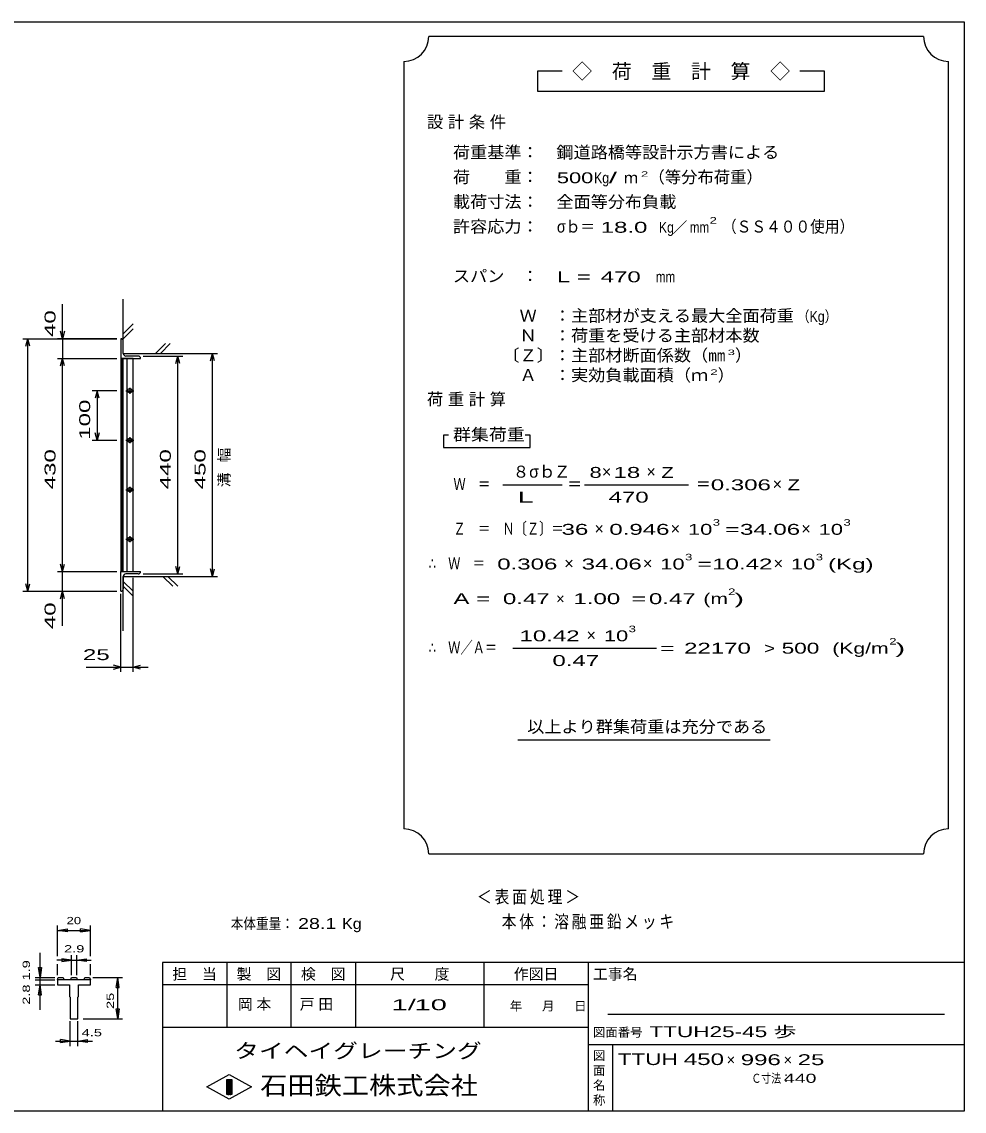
# Model space of a CAD drawing. Units: millimetres, scale not verified. Extents: x -1820 to 1731, y -1282 to 1054.
# Drawn here: x -173 to 1731, y -1146 to 1054 of the extents above; entities that cross this region are included whole.
import ezdxf
from ezdxf.enums import TextEntityAlignment as Align

# ---------------------------------------------------------------- set-up
doc = ezdxf.new("R2010")
doc.units = ezdxf.units.MM
doc.header["$LTSCALE"] = 10
for name, color, linetype, lineweight in [('0_2', 150, 'Continuous', 25), ('16', 3, 'Continuous', 25), ('22', 2, 'Continuous', 25), ('32', 4, 'Continuous', 25)]:
    doc.layers.add(name, color=color, linetype=linetype, lineweight=lineweight)
doc.styles.add('ベクトル', font='')
doc.styles.get('ベクトル').set_extended_font_data('ベクトル')

msp = doc.modelspace()

# ---------------------------------------------------------------- linework, layer by layer
at = {"layer": '0_2'}
for p, q in [((-1729, 1053.5), (1731, 1053.5)), ((1731, 1053.5), (1731, -1146.5)), ((1731, -846.5), (111, -846.5)), ((111, -846.5), (111, -1146.5)), ((241, -846.5), (241, -976.5)), ((371, -976.5), (371, -846.5)), ((501, -846.5), (501, -976.5)), ((761, -976.5), (761, -846.5)), ((971, -846.5), (971, -1146.5)), ((971, -891.5), (111, -891.5)), ((1691, -951.5), (1011, -951.5)), ((111, -976.5), (971, -976.5)), ((971, -1011.5), (1731, -1011.5)), ((1021, -1146.5), (1021, -1011.5)), ((201, -1097.5), (246, -1072.5)), ((246, -1072.5), (291, -1097.5)), ((246, -1122.5), (201, -1097.5)), ((241, -1082.5), (251, -1082.5)), ((241, -1112.5), (241, -1082.5)), ((241, -1082.5), (243, -1082.5)), ((243, -1082.5), (243, -1112.5)), ((245, -1112.5), (245, -1082.5)), ((245, -1082.5), (247, -1082.5)), ((291, -1097.5), (246, -1122.5)), ((247, -1082.5), (247, -1112.5)), ((249, -1112.5), (249, -1082.5)), ((249, -1082.5), (251, -1082.5)), ((251, -1082.5), (251, -1112.5)), ((251, -1082.5), (251, -1112.5)), ((251, -1112.5), (241, -1112.5)), ((243, -1112.5), (245, -1112.5)), ((247, -1112.5), (249, -1112.5)), ((1731, -1146.5), (-1729, -1146.5))]:
    msp.add_line(p, q, dxfattribs=at)
at = {"layer": '16'}
for p, q in [((27, 413.5), (27, 373.5)), ((32, 383.5), (32, 408.5)), ((62, 378.5), (37, 378.5)), ((27, 373.5), (67, 373.5)), ((27, 373.5), (27, -56.5)), ((52, 373.5), (27, 373.5)), ((28.5, 373.5), (28.5, -56.5)), ((31.5, -56.5), (31.5, 373.5)), ((39, 373.5), (39, -56.5)), ((52, -56.5), (52, 373.5)), ((37, 308.5), (53, 308.5)), ((47, 311.5), (43, 311.5)), ((45, 314.5), (45, 302.5)), ((43, 305.5), (47, 305.5)), ((37, 208.5), (53, 208.5)), ((47, 211.5), (43, 211.5)), ((43, 205.5), (47, 205.5)), ((45, 214.5), (45, 202.5)), ((47, 111.5), (43, 111.5)), ((45, 114.5), (45, 102.5)), ((37, 108.5), (53, 108.5)), ((43, 105.5), (47, 105.5)), ((37, 8.5), (53, 8.5)), ((47, 11.5), (43, 11.5)), ((43, 5.5), (47, 5.5)), ((45, 14.5), (45, 2.5)), ((27, -56.5), (67, -56.5)), ((27, -96.5), (27, -56.5)), ((27, -56.5), (52, -56.5)), ((62, -61.5), (37, -61.5)), ((32, -66.5), (32, -91.5))]:
    msp.add_line(p, q, dxfattribs=at)
for centre, radius, start, end in [((27, 408.5), 5, 0, 90), ((37, 383.5), 5, 180, 270), ((62, 373.5), 5, 0, 90), ((43, 308.5), 3, 90, 270), ((45, 308.5), 4, 46.6, 133.4), ((47, 308.5), 3, 270, 90), ((45, 308.5), 4, 226.6, 313.4), ((43, 208.5), 3, 90, 270), ((45, 208.5), 4, 46.6, 133.4), ((45, 208.5), 4, 226.6, 313.4), ((47, 208.5), 3, 270, 90), ((43, 108.5), 3, 90, 270), ((45, 108.5), 4, 46.6, 133.4), ((47, 108.5), 3, 270, 90), ((45, 108.5), 4, 226.6, 313.4), ((43, 8.5), 3, 90, 270), ((45, 8.5), 4, 46.6, 133.4), ((45, 8.5), 4, 226.6, 313.4), ((47, 8.5), 3, 270, 90), ((37, -66.5), 5, 90, 180), ((62, -56.5), 5, 270, 0), ((27, -91.5), 5, 270, 0)]:
    msp.add_arc(centre, radius, start, end, dxfattribs=at)
at = {"layer": '22', "color": 4}
for p, q in [((1649, 1023.5), (649, 1023.5)), ((599, 973.5), (599, -576.5)), ((1699, -576.5), (1699, 973.5)), ((919, 953.5), (869, 953.5)), ((869, 953.5), (869, 913.5)), ((1449, 953.5), (1399, 953.5)), ((1449, 913.5), (1449, 953.5)), ((869, 913.5), (1449, 913.5)), ((32, 383.5), (32, 493.5)), ((-91, 413.5), (-91, 483.5)), ((32, 423.5), (52, 443.5)), ((-91, 413.5), (-95, 428.5)), ((-87, 428.5), (-91, 413.5)), ((32, 413.5), (52, 433.5)), ((-171, 413.5), (19, 413.5)), ((-165, 398.5), (-161, 413.5)), ((-157, 398.5), (-161, 413.5)), ((-161, -96.5), (-161, 413.5)), ((19, 413.5), (-101, 413.5)), ((-91, 413.5), (-91, 373.5)), ((97, 383.5), (117, 403.5)), ((107, 383.5), (127, 403.5)), ((32, 383.5), (222, 383.5)), ((72, 378.5), (152, 378.5)), ((138, 363.5), (142, 378.5)), ((146, 363.5), (142, 378.5)), ((142, -61.5), (142, 378.5)), ((208, 368.5), (212, 383.5)), ((216, 368.5), (212, 383.5)), ((212, -66.5), (212, 383.5)), ((-101, 373.5), (19, 373.5)), ((-95, 358.5), (-91, 373.5)), ((-87, 358.5), (-91, 373.5)), ((-91, -56.5), (-91, 373.5)), ((19, 308.5), (-31, 308.5)), ((-21, 308.5), (-25, 293.5)), ((-17, 293.5), (-21, 308.5)), ((-21, 308.5), (-21, 208.5)), ((-21, 208.5), (-25, 223.5)), ((-17, 223.5), (-21, 208.5)), ((-31, 208.5), (19, 208.5)), ((689, 218.5), (679, 218.5)), ((679, 218.5), (679, 193.5)), ((854, 218.5), (844, 218.5)), ((854, 193.5), (854, 218.5)), ((679, 193.5), (854, 193.5)), ((799, 118.5), (919, 118.5)), ((964, 118.5), (1174, 118.5)), ((-91, -56.5), (-95, -41.5)), ((-91, -56.5), (-87, -41.5)), ((-101, -56.5), (19, -56.5)), ((-91, -96.5), (-91, -56.5)), ((72, -61.5), (152, -61.5)), ((142, -61.5), (138, -46.5)), ((142, -61.5), (146, -46.5)), ((212, -66.5), (208, -51.5)), ((212, -66.5), (216, -51.5)), ((-161, -96.5), (-165, -81.5)), ((-161, -96.5), (-157, -81.5)), ((32, -66.5), (222, -66.5)), ((32, -176.5), (32, -66.5)), ((52, -96.5), (32, -76.5)), ((52, -106.5), (32, -86.5)), ((52, -259.5), (52, -69.5)), ((132, -86.5), (112, -66.5)), ((142, -86.5), (122, -66.5)), ((-171, -96.5), (19, -96.5)), ((-101, -96.5), (19, -96.5)), ((-95, -111.5), (-91, -96.5)), ((-87, -111.5), (-91, -96.5)), ((-91, -166.5), (-91, -96.5)), ((27, -259.5), (27, -101.5)), ((819, -211.5), (1109, -211.5)), ((-43, -249.5), (27, -249.5)), ((27, -249.5), (12, -245.5)), ((12, -253.5), (27, -249.5)), ((27, -249.5), (52, -249.5)), ((52, -249.5), (67, -245.5)), ((67, -253.5), (52, -249.5)), ((52, -249.5), (82, -249.5)), ((829, -396.5), (1339, -396.5)), ((649, -626.5), (1649, -626.5))]:
    msp.add_line(p, q, dxfattribs=at)
for centre, start, end in [((599, 1023.5), 270, 0), ((1699, 1023.5), 180, 270), ((599, -626.5), 0, 90), ((1699, -626.5), 90, 180)]:
    msp.add_arc(centre, 50, start, end, dxfattribs=at)
at = {"layer": '32'}
for p, q in [((-101, -833.5), (-101, -771.5)), ((-101, -781.5), (-81, -778.5)), ((-81, -784.5), (-101, -781.5)), ((-101, -781.5), (-34.33, -781.5)), ((-81, -784.5), (-81, -778.5)), ((-34.33, -781.5), (-54.33, -778.5)), ((-54.33, -784.5), (-54.33, -778.5)), ((-54.33, -784.5), (-34.33, -781.5)), ((-34.33, -833.5), (-34.33, -771.5)), ((-136, -876.5), (-136, -826.5)), ((-72.5, -871.5), (-72.5, -831.5)), ((-62.83, -831.5), (-62.83, -871.5)), ((-136, -876.5), (-139, -856.5)), ((-139, -856.5), (-133, -856.5)), ((-133, -856.5), (-136, -876.5)), ((-72.5, -841.5), (-102.5, -841.5)), ((-101, -871.5), (-101, -849.5)), ((-72.5, -841.5), (-92.5, -838.5)), ((-92.5, -838.5), (-92.5, -844.5)), ((-92.5, -844.5), (-72.5, -841.5)), ((-72.5, -841.5), (-62.83, -841.5)), ((-62.83, -841.5), (-42.83, -838.5)), ((-42.83, -844.5), (-62.83, -841.5)), ((-62.83, -841.5), (-32.83, -841.5)), ((-42.83, -838.5), (-42.83, -844.5)), ((-34.33, -871.5), (-34.33, -849.5)), ((-146, -876.5), (-106, -876.5)), ((-136, -891.5), (-136, -876.5)), ((-101, -881.5), (-99.33, -876.5)), ((-99.33, -876.5), (-89.67, -876.5)), ((-89.67, -876.5), (-88, -881.5)), ((-74.17, -881.5), (-72.5, -876.5)), ((-72.5, -876.5), (-62.83, -876.5)), ((-62.83, -876.5), (-61.17, -881.5)), ((-47.33, -881.5), (-45.67, -876.5)), ((-45.67, -876.5), (-36, -876.5)), ((-36, -876.5), (-34.33, -881.5)), ((-29.33, -876.5), (30.67, -876.5)), ((17.67, -896.5), (20.67, -876.5)), ((23.67, -896.5), (20.67, -876.5)), ((20.67, -959.83), (20.67, -876.5)), ((-146, -881.5), (-106, -881.5)), ((-146, -891.5), (-106, -891.5)), ((-139, -911.5), (-136, -891.5)), ((-133, -911.5), (-136, -891.5)), ((-136, -941.5), (-136, -891.5)), ((-101, -881.5), (-101, -891.5)), ((-34.33, -881.5), (-101, -881.5)), ((-101, -891.5), (-76.83, -891.5)), ((-76.83, -891.5), (-76.83, -914.83)), ((-58.5, -914.83), (-58.5, -891.5)), ((-58.5, -891.5), (-34.33, -891.5)), ((-34.33, -891.5), (-34.33, -881.5)), ((17.67, -896.5), (23.67, -896.5)), ((-139, -911.5), (-133, -911.5)), ((-76.83, -914.83), (-75.17, -916.5)), ((-75.17, -916.5), (-75.17, -959.83)), ((-60.17, -916.5), (-58.5, -914.83)), ((-60.17, -959.83), (-60.17, -916.5)), ((20.67, -959.83), (17.67, -939.83)), ((17.67, -939.83), (23.67, -939.83)), ((23.67, -939.83), (20.67, -959.83)), ((-75.17, -959.83), (-60.17, -959.83)), ((-75.17, -1014.83), (-75.17, -964.83)), ((-60.17, -1014.83), (-60.17, -964.83)), ((-49.33, -959.83), (30.67, -959.83)), ((-105.17, -1004.83), (-75.17, -1004.83)), ((-75.17, -1004.83), (-95.17, -1001.83)), ((-95.17, -1007.83), (-95.17, -1001.83)), ((-95.17, -1007.83), (-75.17, -1004.83)), ((-75.17, -1004.83), (-60.17, -1004.83)), ((-60.17, -1004.83), (-40.17, -1001.83)), ((-40.17, -1007.83), (-60.17, -1004.83)), ((-60.17, -1004.83), (-30.17, -1004.83)), ((-40.17, -1007.83), (-40.17, -1001.83))]:
    msp.add_line(p, q, dxfattribs=at)
msp.add_circle((-136, -881.5), 1, dxfattribs=at)

# ---------------------------------------------------------------- texts
at = {"layer": '0_2', "style": 'ベクトル'}
for s, height, p in [('担\u3000当', 21.99, (131, -869.5)), ('製\u3000図', 21.99, (261, -869.5)), ('検\u3000図', 21.99, (391, -869.5)), ('尺\u3000\u3000度', 21.99, (571, -869.5)), ('作図日', 21.99, (821, -869.5)), ('工事名', 21.99, (981, -869.5)), ('年', 18.33, (813, -934)), ('月', 18.33, (878, -934)), ('日', 18.33, (943, -934)), ('図面番号', 18.33, (981, -987)), ('図', 18.33, (981, -1034)), ('面', 18.33, (981, -1064)), ('名', 18.33, (981, -1094)), ('称', 18.33, (981, -1124))]:
    msp.add_text(s, height=height, dxfattribs=at).set_placement(p, align=Align.MIDDLE_LEFT)
at = {"layer": '0_2', "color": 222, "style": 'ベクトル'}
for s, height, width, p in [('タイヘイグレーチング', 29.33, 1.25, (256, -1024.5)), ('石田鉄工株式会社', 36.66, 1.1, (308.5, -1094.5))]:
    msp.add_text(s, height=height, dxfattribs=dict(at, width=width)).set_placement(p, align=Align.MIDDLE_LEFT)
at = {"layer": '22', "style": 'ベクトル'}
for s, height, p in [('◇\u3000荷\u3000重\u3000計\u3000算\u3000◇', 29.33, (939, 953.5)), ('（等分布荷重）', 24.19, (1093, 740)), ('／', 21.99, (1141.5, 638.5)), ('）', 24.19, (1268, 380)), ('）', 24.19, (1233, 340)), ('８', 24.19, (819, 145)), ('σｂ', 24.19, (852, 145)), ('Ｚ', 24.19, (902, 145)), ('×', 24.19, (999, 145)), ('×', 24.19, (1089, 145)), ('×', 24.19, (1344, 120)), ('×', 24.19, (984, 30)), ('×', 24.19, (1138, 30)), ('×', 24.19, (1402, 30)), ('×', 24.19, (923, -40)), ('×', 24.19, (1082, -40)), ('×', 24.19, (1346, -40)), ('×', 21.99, (906.5, -111.5)), ('×', 24.19, (968, -185)), ('×', 21.99, (1251, -1042.5)), ('×', 21.99, (1366, -1042.5))]:
    msp.add_text(s, height=height, dxfattribs=at).set_placement(p, align=Align.MIDDLE_LEFT)
for s, height, width, p in [('荷重基準：\u3000', 24.19, 1.05, (698, 790)), ('鋼道路橋等設計示方書による', 24.19, 1.05, (907, 790)), ('荷\u3000\u3000重：\u3000', 24.19, 1.05, (698, 740)), ('500', 21.99, 1.5, (908, 738.5)), ('Kg', 21.99, 0.85, (983, 738.5)), ('/', 21.99, 2, (1013, 738.5)), ('2', 11, 1.8, (1078, 746)), ('m', 21.99, 1.2, (1043, 738.5)), ('載荷寸法：\u3000', 24.19, 1.05, (698, 690)), ('全面等分布負載', 24.19, 1.05, (907, 690)), ('許容応力：\u3000', 24.19, 1.05, (698, 640)), ('σｂ＝', 24.19, 0.9, (908, 640)), (' 18.0', 21.99, 1.65, (983, 638.5)), ('Kg', 21.99, 0.85, (1114, 638.5)), ('mm', 21.99, 0.8, (1176.5, 638.5)), ('2', 13.2, 1.5, (1216.5, 652.5)), ('（ＳＳ４００使用）', 24.19, 0.9, (1241.5, 640)), ('スパン\u3000：\u3000', 24.19, 1.05, (698, 540)), ('L =', 21.99, 1.65, (908, 538.5)), (' 470 ', 21.99, 1.65, (983, 538.5)), ('mm', 21.99, 0.8, (1108, 538.5)), ('\u3000Ｗ\u3000：主部材が支える最大全面荷重', 24.19, 1.05, (798, 460)), ('（Kg）', 21.99, 0.85, (1393, 458.5)), ('\u3000Ｎ\u3000：荷重を受ける主部材本数', 24.19, 1.05, (798, 420)), ('〔Ｚ〕：主部材断面係数（㎜', 24.19, 1.05, (798, 380)), ('3', 11, 1.8, (1253, 386)), ('\u3000Ａ\u3000：実効負載面積（ｍ', 24.19, 1.05, (798, 340)), ('2', 11, 1.8, (1218, 346)), ('群集荷重', 24.19, 1.1, (698, 220)), ('8', 21.99, 1.5, (974, 143.5)), (' 18 ', 21.99, 1.65, (1009, 143.5)), ('Z', 21.99, 1.4, (1119, 143.5)), ('Ｗ\u3000＝', 24.19, 0.75, (699, 120)), ('＝', 24.19, 0.9, (929, 120)), ('＝', 24.19, 0.9, (1189, 120)), ('0.306', 21.99, 1.65, (1219, 118.5)), ('Z', 21.99, 1.4, (1374, 118.5)), (' 470 ', 21.99, 1.65, (999, 93.5)), ('Ｚ\u3000＝\u3000Ｎ〔Ｚ〕＝', 24.19, 0.75, (699, 30)), ('3', 13.2, 1.5, (1223, 42.5)), ('3', 13.2, 1.5, (1487, 42.5)), (' 36 ', 21.99, 1.65, (904, 28.5)), ('0.946', 21.99, 1.65, (1014, 28.5)), ('10', 21.99, 1.5, (1173, 28.5)), ('=', 21.99, 1.7, (1248, 28.5)), ('34.06', 21.99, 1.65, (1278, 28.5)), ('10', 21.99, 1.5, (1437, 28.5)), ('3', 13.2, 1.5, (1167, -27.5)), ('3', 13.2, 1.5, (1431, -27.5)), ('∴\u3000Ｗ\u3000＝', 24.19, 0.75, (649, -40)), (' 0.306', 21.99, 1.65, (774, -41.5)), ('34.06', 21.99, 1.65, (958, -41.5)), ('10', 21.99, 1.5, (1117, -41.5)), ('=', 21.99, 1.7, (1192, -41.5)), ('10.42', 21.99, 1.65, (1222, -41.5)), ('10', 21.99, 1.5, (1381, -41.5)), ('(Kg)', 21.99, 1.65, (1456, -41.5)), ('A = ', 21.99, 1.65, (699, -111.5)), ('0.47', 21.99, 1.65, (799, -111.5)), ('1.00', 21.99, 1.65, (941.5, -111.5)), ('=', 21.99, 1.7, (1059, -111.5)), ('0.47', 21.99, 1.65, (1094, -111.5)), ('(m', 21.99, 1.45, (1204, -111.5)), ('2', 13.2, 1.5, (1254, -97.5)), (')', 21.99, 2, (1266.5, -111.5)), (' 10.42', 21.99, 1.65, (819, -186.5)), ('10', 21.99, 1.5, (1003, -186.5)), ('3', 13.2, 1.5, (1053, -172.5)), ('∴\u3000Ｗ／Ａ＝', 24.19, 0.75, (649, -210)), ('2', 13.2, 1.5, (1579.5, -197.5)), (' 25 ', 21.99, 1.65, (-63, -224.5)), ('=', 21.99, 1.7, (1116.5, -211.5)), (' 22170 ', 21.99, 1.65, (1151.5, -211.5)), ('>', 21.99, 1.3, (1326.5, -211.5)), (' 500 ', 21.99, 1.55, (1349.5, -211.5)), ('(Kg/m', 21.99, 1.45, (1464.5, -211.5)), (')', 21.99, 2, (1592, -211.5)), ('0.47', 21.99, 1.65, (899, -236.5)), ('以上より群集荷重は充分である', 24.19, 1.05, (848, -370)), ('本体重量：', 21.99, 0.85, (249, -767.5)), (' 28.1', 21.99, 1.35, (374, -767.5)), ('Kg', 21.99, 1.1, (474, -767.5)), ('1/', 21.99, 2, (574, -931.5)), (' 10 ', 21.99, 2, (604, -931.5)), ('TTUH25-45 歩      ', 21.99, 1.55, (1094.93, -985.89)), ('TTUH', 23.46, 1.45, (1031, -1041.5)), (' 450 ', 23.46, 1.55, (1151, -1041.5)), (' 996 ', 21.99, 1.65, (1266, -1042.5)), (' 25 ', 21.99, 1.65, (1381, -1042.5)), ('Ｃ寸法：', 18.33, 0.8, (1301, -1080)), (' 440 ', 18.33, 1.6, (1356, -1080))]:
    msp.add_text(s, height=height, dxfattribs=dict(at, width=width)).set_placement(p, align=Align.MIDDLE_LEFT)
at = {"layer": '22', "style": 'ベクトル', "width": 1.65}
for s, p in [(' 40 ', (-116, 403.5)), (' 100 ', (-46, 196)), (' 430 ', (-116, 96)), (' 440 ', (117, 96)), (' 450 ', (187, 96)), (' 40 ', (-116, -186.5))]:
    msp.add_text(s, height=21.99, rotation=90, dxfattribs=at).set_placement(p, align=Align.MIDDLE_LEFT)
at = {"layer": '22', "attachment_point": 4, "style": 'ベクトル'}
for s, insert, char_height in [('\\T1.28;設計条件', (645.5, 850), 24.19), ('\\T1.28;荷重計算', (645.5, 290), 24.19), ('\\T1.5;\\W2;\\~L\\~', (804, 93.5), 21.99), ('\\T1.2;\\W0.85;＜表面処理＞', (746.5, -715), 25.66), ('\\T1.19;\\W0.85;本体：溶融亜鉛メッキ', (796.5, -765), 25.66), ('\\T1.25;岡本\u3000', (263.5, -931.5), 21.99), ('\\T1.25;戸田\u3000', (388.5, -931.5), 21.99)]:
    msp.add_mtext(s, dxfattribs=dict(at, insert=insert, char_height=char_height))
at = {"layer": '22', "insert": (237, 113.5), "char_height": 21.99, "attachment_point": 4, "rotation": 90, "style": 'ベクトル'}
msp.add_mtext('\\T1.67;溝幅', dxfattribs=at)
at = {"layer": '32', "color": 2, "style": 'ベクトル'}
for s, width, p in [('20', 1.35, (-82.67, -761.5)), ('2.9', 1.5, (-87.67, -818.5)), (' 4.5 ', 1.5, (-60.17, -987.83))]:
    msp.add_text(s, height=14.66, dxfattribs=dict(at, width=width)).set_placement(p, align=Align.MIDDLE_LEFT)
at = {"layer": '32', "color": 2, "style": 'ベクトル', "width": 1.5}
for s, p in [('2.8 1.9', (-164, -931.5)), (' 25 ', (5.67, -948.17))]:
    msp.add_text(s, height=14.66, rotation=90, dxfattribs=at).set_placement(p, align=Align.MIDDLE_LEFT)

doc.saveas('drawing.dxf')
